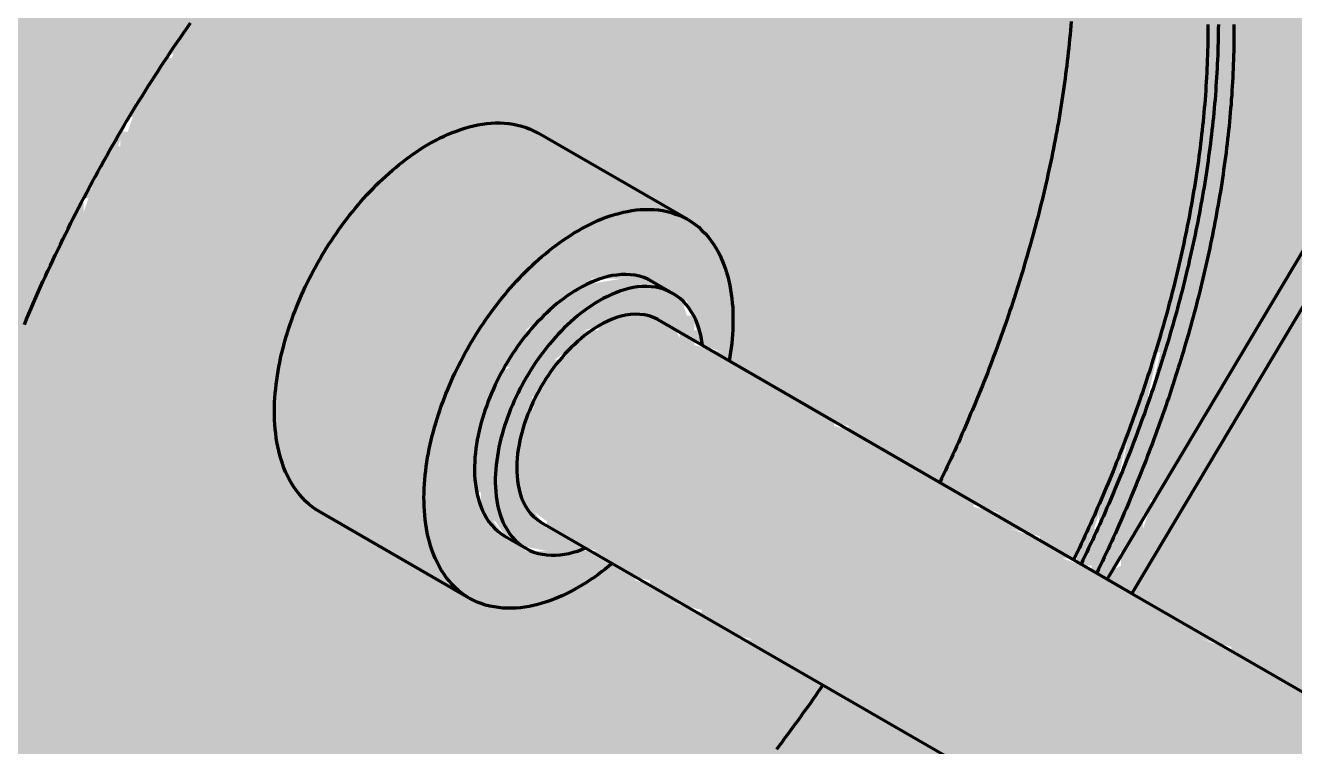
# Model space of a CAD drawing. Header units: millimetres. Extents: x 0 to 420, y 0 to 297.
# Drawn here: x 196.53 to 213.79, y 175.37 to 185.18 of the extents above; entities that cross this region are included whole.
import ezdxf

# ---------------------------------------------------------------- set-up
doc = ezdxf.new("R2010")
doc.units = ezdxf.units.MM
doc.layers.add('01-VISIBLE', color=7, linetype='CONTINUOUS', lineweight=70)
doc.layers.add('13-GRAFICA', color=30, linetype='CONTINUOUS', lineweight=18)

msp = doc.modelspace()

# ---------------------------------------------------------------- hatches: boundary and pattern name
at = {"layer": '13-GRAFICA', "true_color": 0x202020}
h = msp.add_hatch(color=7, dxfattribs=at)
h.dxf.hatch_style = 1
h.paths.add_polyline_path([(188.226, 170.632), (187.826, 172.532), (187.726, 172.532), (187.726, 173.032), (187.626, 173.032), (187.626, 173.432), (187.526, 173.432), (187.526, 177.332), (187.626, 177.332), (187.626, 177.832), (187.726, 177.832), (187.726, 178.332), (187.826, 178.332), (187.826, 178.932), (187.926, 178.932), (187.926, 179.432), (188.026, 179.432), (188.226, 180.932), (188.326, 180.932), (188.326, 181.132), (188.426, 181.132), (188.426, 181.432), (188.526, 181.432), (188.726, 182.332), (188.826, 182.332), (188.826, 182.532), (188.926, 182.532), (189.126, 183.432), (189.226, 183.432), (189.226, 183.632), (189.326, 183.632), (189.526, 184.532), (189.626, 184.532), (189.626, 184.732), (189.726, 184.732), (189.726, 184.932), (189.826, 184.932), (189.826, 185.132), (189.926, 185.132), (190.126, 185.732), (190.326, 185.832), (190.326, 186.032), (190.426, 186.032), (190.426, 186.232), (190.526, 186.232), (190.526, 186.432), (190.626, 186.432), (190.626, 186.632), (190.726, 186.632), (190.926, 187.232), (191.126, 187.332), (191.126, 187.532), (191.226, 187.532), (191.226, 187.732), (191.326, 187.732), (191.526, 188.332), (191.626, 188.332), (191.726, 188.632), (191.926, 188.732), (191.926, 188.932), (192.026, 188.932), (192.026, 189.032), (192.226, 189.132), (192.226, 189.332), (192.526, 189.532), (192.526, 189.732), (192.626, 189.732), (192.726, 190.032), (193.026, 190.232), (193.026, 190.432), (193.326, 190.632), (193.326, 190.832), (193.426, 190.832), (193.526, 191.132), (193.826, 191.332), (193.826, 191.532), (195.326, 192.932), (195.326, 193.132), (195.426, 193.132), (196.826, 194.632), (197.026, 194.632), (197.226, 194.932), (197.426, 194.932), (197.526, 195.132), (197.726, 195.132), (197.926, 195.432), (198.126, 195.432), (198.226, 195.632), (198.426, 195.632), (198.626, 195.932), (198.826, 195.932), (198.926, 196.132), (199.126, 196.132), (199.126, 196.232), (199.226, 196.232), (199.326, 196.432), (199.526, 196.432), (199.626, 196.632), (199.826, 196.632), (199.826, 196.732), (200.026, 196.732), (200.026, 196.832), (200.226, 196.832), (200.226, 196.932), (200.426, 196.932), (200.426, 197.032), (200.726, 197.032), (200.726, 197.132), (200.926, 197.132), (200.926, 197.232), (201.126, 197.232), (201.126, 197.332), (201.326, 197.332), (201.326, 197.432), (201.626, 197.432), (201.626, 197.532), (201.826, 197.532), (201.826, 197.632), (202.026, 197.632), (202.026, 197.732), (202.326, 197.732), (202.326, 197.832), (202.526, 197.832), (202.526, 197.932), (202.726, 197.932), (202.726, 198.032), (204.126, 198.132), (204.126, 198.232), (204.826, 198.232), (204.826, 198.332), (205.526, 198.332), (205.526, 198.432), (205.626, 198.432), (205.626, 198.332), (206.526, 198.232), (206.526, 198.132), (207.426, 198.032), (207.426, 197.932), (207.826, 197.932), (207.826, 197.832), (208.326, 197.732), (208.426, 197.532), (208.626, 197.532), (208.626, 197.432), (209.026, 197.332), (209.126, 197.132), (209.726, 196.932), (209.826, 196.732), (210.426, 196.532), (210.526, 196.332), (210.926, 196.232), (211.026, 196.032), (211.226, 196.032), (211.226, 195.932), (211.626, 195.832), (211.726, 195.632), (212.326, 195.432), (212.526, 195.132), (212.726, 195.132), (212.926, 194.832), (213.126, 194.832), (213.226, 194.632), (213.426, 194.632), (213.626, 194.332), (213.826, 194.332), (214.026, 194.032), (214.326, 193.932), (214.426, 193.532), (214.626, 193.432), (214.626, 193.232), (214.826, 193.132), (214.926, 192.732), (215.126, 192.632), (215.126, 184.132), (215.026, 184.132), (214.926, 183.732), (214.726, 183.632), (214.526, 183.032), (214.326, 182.932), (214.226, 182.532), (214.026, 182.432), (213.926, 182.032), (213.726, 181.932), (213.626, 181.532), (213.426, 181.432), (213.326, 181.032), (213.126, 180.932), (213.026, 180.532), (212.826, 180.432), (212.726, 180.032), (212.526, 179.932), (212.426, 179.532), (212.226, 179.432), (212.126, 179.032), (211.926, 178.932), (211.926, 178.732), (211.826, 178.732), (211.826, 178.532), (211.726, 178.532), (211.726, 178.332), (211.526, 178.232), (211.526, 178.032), (211.426, 178.032), (211.326, 177.732), (211.026, 177.732), (211.026, 177.832), (210.826, 177.832), (210.826, 177.932), (210.926, 177.932), (210.926, 178.132), (211.026, 178.132), (211.026, 178.332), (211.126, 178.332), (211.126, 178.532), (211.226, 178.532), (211.226, 178.732), (211.326, 178.732), (211.326, 179.032), (211.426, 179.032), (211.526, 179.632), (211.626, 179.632), (211.626, 179.832), (211.726, 179.832), (211.726, 180.132), (211.826, 180.132), (212.026, 181.032), (212.126, 181.032), (212.126, 181.232), (212.226, 181.232), (212.226, 181.832), (212.326, 181.832), (212.326, 182.332), (212.426, 182.332), (212.426, 182.832), (212.526, 182.832), (212.526, 183.332), (212.626, 183.332), (212.626, 183.932), (212.726, 183.932), (212.726, 186.432), (212.626, 186.432), (212.626, 186.932), (212.526, 186.932), (212.526, 187.332), (212.426, 187.332), (212.226, 188.532), (212.126, 188.532), (212.126, 188.732), (211.926, 188.832), (211.926, 189.032), (211.826, 189.032), (211.826, 189.232), (211.626, 189.332), (211.626, 189.532), (211.426, 189.632), (211.326, 190.032), (211.226, 190.032), (211.026, 190.332), (210.826, 190.332), (210.626, 190.632), (210.426, 190.632), (210.226, 190.932), (210.026, 190.932), (209.926, 191.132), (209.026, 191.232), (209.026, 191.332), (208.526, 191.332), (208.526, 191.432), (207.626, 191.432), (207.626, 191.332), (206.926, 191.332), (206.926, 191.232), (205.926, 191.132), (205.926, 191.032), (205.726, 191.032), (205.726, 190.932), (205.526, 190.932), (205.526, 190.832), (205.226, 190.832), (205.226, 190.732), (205.026, 190.732), (205.026, 190.632), (204.826, 190.632), (204.826, 190.532), (204.626, 190.532), (204.626, 190.432), (204.326, 190.432), (204.326, 190.332), (203.926, 190.232), (203.926, 190.132), (203.626, 190.032), (203.426, 189.732), (203.226, 189.732), (203.026, 189.432), (202.826, 189.432), (202.826, 189.332), (202.526, 189.232), (202.326, 188.932), (202.126, 188.932), (202.126, 188.832), (199.726, 186.532), (199.726, 186.332), (199.426, 186.132), (199.426, 185.932), (199.226, 185.832), (199.226, 185.632), (198.926, 185.432), (198.926, 185.232), (198.626, 185.032), (198.626, 184.832), (198.426, 184.732), (198.426, 184.532), (198.126, 184.332), (198.126, 184.132), (198.026, 184.132), (198.026, 183.932), (197.926, 183.932), (197.726, 183.332), (197.526, 183.232), (197.526, 183.032), (197.426, 183.032), (197.426, 182.832), (197.326, 182.832), (197.326, 182.632), (197.226, 182.632), (197.226, 182.432), (197.126, 182.432), (197.126, 182.232), (197.026, 182.232), (197.026, 182.032), (196.926, 182.032), (196.926, 181.832), (196.826, 181.832), (196.826, 181.632), (196.726, 181.632), (196.726, 181.432), (196.626, 181.432), (196.626, 181.132), (196.526, 181.132), (196.526, 180.932), (196.426, 180.932), (196.226, 180.032), (196.126, 180.032), (196.126, 179.832), (196.026, 179.832), (196.026, 179.532), (195.926, 179.532), (195.926, 179.232), (195.826, 179.232), (195.826, 178.932), (195.726, 178.932), (195.626, 178.032), (195.526, 178.032), (195.526, 177.532), (195.426, 177.532), (195.426, 176.932), (195.326, 176.932), (195.326, 176.432), (195.226, 176.432), (195.226, 173.332), (195.326, 173.332), (195.326, 172.932), (195.426, 172.932), (195.426, 172.532), (195.526, 172.532), (195.526, 172.132), (195.626, 172.132), (195.726, 171.432), (195.826, 171.432), (195.826, 171.232), (196.026, 171.132), (196.126, 170.732), (196.226, 170.732), (196.326, 170.432), (196.526, 170.332), (196.626, 169.932), (196.726, 169.932), (196.826, 169.732), (197.026, 169.732), (197.126, 169.532), (197.326, 169.532), (197.526, 169.232), (197.726, 169.232), (197.926, 168.932), (198.826, 168.832), (198.826, 168.732), (199.226, 168.732), (199.226, 168.632), (200.426, 168.632), (200.426, 168.732), (201.726, 168.832), (201.726, 168.932), (202.226, 169.032), (202.226, 169.132), (202.426, 169.132), (202.426, 169.232), (202.626, 169.232), (202.626, 169.332), (202.926, 169.332), (202.926, 169.432), (203.126, 169.432), (203.126, 169.532), (203.326, 169.532), (203.326, 169.632), (203.526, 169.632), (203.526, 169.732), (203.826, 169.732), (203.826, 169.832), (204.126, 169.932), (204.326, 170.232), (204.526, 170.232), (204.526, 170.332), (204.826, 170.432), (205.026, 170.732), (205.226, 170.732), (205.226, 170.832), (205.526, 170.932), (205.726, 171.232), (205.926, 171.232), (205.926, 171.332), (208.026, 173.332), (208.026, 173.532), (208.326, 173.732), (208.326, 173.932), (208.526, 174.032), (208.526, 174.232), (208.826, 174.432), (208.826, 174.632), (209.126, 174.832), (209.226, 175.132), (209.526, 175.032), (209.526, 174.932), (209.726, 174.932), (209.826, 174.732), (210.426, 174.532), (210.526, 174.332), (210.926, 174.232), (210.826, 173.932), (210.726, 173.932), (210.826, 173.732), (211.126, 173.632), (211.126, 173.732), (211.326, 173.732), (211.326, 173.832), (211.626, 173.832), (211.726, 173.632), (211.926, 173.632), (211.926, 173.432), (211.626, 173.232), (211.626, 173.032), (211.526, 173.032), (211.526, 172.932), (211.326, 172.832), (211.326, 172.632), (211.026, 172.432), (211.026, 172.232), (210.826, 172.132), (210.826, 171.932), (210.726, 171.932), (210.726, 171.832), (210.526, 171.732), (210.526, 171.532), (210.226, 171.332), (210.226, 171.132), (210.026, 171.032), (210.026, 170.832), (208.226, 169.132), (208.226, 168.932), (208.126, 168.932), (207.026, 167.732), (206.826, 167.732), (206.726, 167.532), (206.526, 167.532), (206.326, 167.232), (206.126, 167.232), (206.026, 167.032), (205.826, 167.032), (205.626, 166.732), (205.426, 166.732), (205.326, 166.532), (205.126, 166.532), (204.926, 166.232), (204.726, 166.232), (204.726, 166.132), (204.626, 166.132), (204.526, 165.932), (204.326, 165.932), (204.226, 165.732), (204.026, 165.732), (204.026, 165.632), (203.826, 165.632), (203.826, 165.532), (203.626, 165.532), (203.626, 165.432), (203.426, 165.432), (203.426, 165.332), (203.126, 165.332), (203.126, 165.232), (202.926, 165.232), (202.926, 165.132), (202.726, 165.132), (202.726, 165.032), (202.426, 165.032), (202.426, 164.932), (202.226, 164.932), (202.226, 164.832), (202.026, 164.832), (202.026, 164.732), (201.826, 164.732), (201.826, 164.632), (201.526, 164.632), (201.526, 164.532), (201.326, 164.532), (201.326, 164.432), (201.126, 164.432), (201.126, 164.332), (200.326, 164.332), (200.326, 164.232), (199.626, 164.232), (199.626, 164.132), (198.926, 164.132), (198.926, 164.032), (197.926, 164.032), (197.926, 164.132), (197.426, 164.132), (197.426, 164.232), (197.026, 164.232), (197.026, 164.332), (196.526, 164.332), (196.526, 164.432), (195.726, 164.532), (195.626, 164.732), (195.426, 164.732), (195.426, 164.832), (195.026, 164.932), (194.926, 165.132), (194.326, 165.332), (194.226, 165.532), (193.826, 165.632), (193.726, 165.832), (193.526, 165.832), (193.526, 165.932), (193.126, 166.032), (193.026, 166.232), (192.426, 166.432), (192.326, 166.632), (191.926, 166.732), (191.826, 166.932), (191.626, 166.932), (191.626, 167.032), (191.426, 167.032), (191.226, 167.332), (191.026, 167.332), (190.826, 167.632), (190.626, 167.632), (190.526, 167.832), (190.326, 167.832), (190.126, 168.132), (189.926, 168.132), (189.826, 168.332), (189.626, 168.332), (189.626, 168.532), (189.426, 168.632), (189.326, 169.032), (189.126, 169.132), (189.126, 169.332), (188.926, 169.432), (188.826, 169.832), (188.626, 169.932), (188.526, 170.332), (188.426, 170.332), (188.326, 170.632)])
at = {"layer": '13-GRAFICA', "true_color": 0xa5a8ac}
h = msp.add_hatch(color=7, dxfattribs=at)
h.dxf.hatch_style = 1
h.paths.add_polyline_path([(197.926, 168.932), (197.926, 169.032), (197.826, 169.032), (197.726, 169.232), (197.526, 169.232), (197.326, 169.532), (197.126, 169.532), (197.026, 169.732), (196.826, 169.732), (196.826, 169.832), (196.626, 169.932), (196.526, 170.332), (196.326, 170.432), (196.326, 170.632), (196.126, 170.732), (196.026, 171.132), (195.926, 171.132), (195.826, 171.432), (195.726, 171.432), (195.626, 172.132), (195.526, 172.132), (195.526, 172.532), (195.426, 172.532), (195.426, 172.932), (195.326, 172.932), (195.326, 173.332), (195.226, 173.332), (195.226, 176.432), (195.326, 176.432), (195.326, 176.932), (195.426, 176.932), (195.426, 177.532), (195.526, 177.532), (195.626, 178.532), (195.726, 178.532), (195.726, 178.932), (195.826, 178.932), (196.026, 179.832), (196.126, 179.832), (196.126, 180.032), (196.226, 180.032), (196.426, 180.932), (196.526, 180.932), (196.526, 181.132), (196.626, 181.132), (196.626, 181.432), (196.726, 181.432), (196.726, 181.632), (196.826, 181.632), (196.826, 181.832), (196.926, 181.832), (196.926, 182.032), (197.026, 182.032), (197.026, 182.232), (197.126, 182.232), (197.126, 182.432), (197.226, 182.432), (197.226, 182.632), (197.326, 182.632), (197.526, 183.232), (197.726, 183.332), (197.726, 183.532), (197.826, 183.532), (197.826, 183.732), (197.926, 183.732), (198.126, 184.332), (198.426, 184.532), (198.426, 184.732), (198.526, 184.732), (198.626, 185.032), (198.926, 185.232), (198.926, 185.432), (199.226, 185.632), (199.226, 185.832), (199.326, 185.832), (199.426, 186.132), (199.726, 186.332), (199.726, 186.532), (199.826, 186.532), (202.126, 188.932), (202.326, 188.932), (202.526, 189.232), (202.726, 189.232), (202.826, 189.432), (203.026, 189.432), (203.226, 189.732), (203.426, 189.732), (203.426, 189.832), (203.526, 189.832), (203.626, 190.032), (203.826, 190.032), (203.926, 190.232), (204.126, 190.232), (204.126, 190.332), (204.326, 190.332), (204.326, 190.432), (204.626, 190.432), (204.626, 190.532), (204.826, 190.532), (204.826, 190.632), (205.026, 190.632), (205.026, 190.732), (205.226, 190.732), (205.226, 190.832), (205.526, 190.832), (205.526, 190.932), (205.726, 190.932), (205.726, 191.032), (205.926, 191.032), (205.926, 191.132), (206.226, 191.132), (206.226, 191.232), (206.926, 191.232), (206.926, 191.332), (207.626, 191.332), (207.626, 191.432), (208.526, 191.432), (208.526, 191.332), (209.026, 191.332), (209.026, 191.232), (209.926, 191.132), (210.026, 190.932), (210.226, 190.932), (210.426, 190.632), (210.626, 190.632), (210.826, 190.332), (211.026, 190.332), (211.026, 190.232), (211.326, 190.032), (211.426, 189.632), (211.626, 189.532), (211.626, 189.332), (211.826, 189.232), (211.926, 188.832), (212.126, 188.732), (212.226, 188.132), (212.326, 188.132), (212.326, 187.732), (212.426, 187.732), (212.426, 187.332), (212.526, 187.332), (212.526, 186.932), (212.626, 186.932), (212.626, 186.432), (212.726, 186.432), (212.726, 183.932), (212.626, 183.932), (212.626, 183.332), (212.526, 183.332), (212.526, 182.832), (212.426, 182.832), (212.426, 182.332), (212.326, 182.332), (212.326, 181.832), (212.226, 181.832), (212.226, 181.232), (212.126, 181.232), (212.126, 181.032), (212.026, 181.032), (212.026, 180.732), (211.926, 180.732), (211.726, 179.832), (211.626, 179.832), (211.626, 179.632), (211.526, 179.632), (211.326, 178.732), (211.226, 178.732), (211.226, 178.532), (211.126, 178.532), (210.926, 177.932), (210.626, 177.932), (210.526, 178.132), (210.326, 178.132), (210.326, 178.232), (209.926, 178.332), (209.826, 178.532), (209.226, 178.732), (209.126, 178.932), (208.726, 179.032), (208.626, 179.232), (208.026, 179.432), (207.926, 179.632), (207.726, 179.632), (207.726, 179.732), (207.326, 179.832), (207.226, 180.032), (206.626, 180.232), (206.526, 180.432), (206.126, 180.532), (206.026, 180.732), (205.726, 180.832), (205.526, 181.432), (205.226, 181.532), (205.226, 181.632), (205.026, 181.632), (205.026, 181.732), (204.726, 181.732), (204.726, 181.832), (204.626, 181.832), (204.626, 181.732), (204.226, 181.732), (204.226, 181.632), (204.026, 181.632), (203.926, 181.432), (203.726, 181.432), (203.726, 181.332), (203.326, 181.032), (203.326, 180.832), (203.126, 180.732), (203.126, 180.532), (203.026, 180.532), (202.926, 180.232), (202.826, 180.232), (202.726, 179.532), (202.626, 179.532), (202.726, 178.532), (202.826, 178.532), (203.126, 178.132), (203.326, 178.132), (203.326, 178.032), (203.626, 178.032), (203.626, 177.932), (203.726, 177.932), (203.726, 178.032), (204.326, 178.032), (204.326, 177.932), (204.526, 177.932), (204.626, 177.732), (204.826, 177.732), (204.826, 177.632), (205.226, 177.532), (205.326, 177.332), (205.926, 177.132), (206.026, 176.932), (206.226, 176.932), (206.226, 176.832), (206.426, 176.832), (206.526, 176.632), (207.126, 176.432), (207.226, 176.232), (207.826, 176.032), (207.926, 175.832), (208.326, 175.732), (208.426, 175.532), (209.026, 175.332), (209.226, 175.032), (209.126, 175.032), (209.126, 174.832), (208.826, 174.632), (208.826, 174.432), (208.526, 174.232), (208.526, 174.032), (208.326, 173.932), (208.326, 173.732), (208.026, 173.532), (208.026, 173.332), (207.926, 173.332), (205.926, 171.232), (205.726, 171.232), (205.526, 170.932), (205.326, 170.932), (205.226, 170.732), (205.026, 170.732), (204.826, 170.432), (204.626, 170.432), (204.526, 170.232), (204.326, 170.232), (204.326, 170.132), (204.226, 170.132), (204.126, 169.932), (203.926, 169.932), (203.826, 169.732), (203.526, 169.732), (203.526, 169.632), (203.326, 169.632), (203.326, 169.532), (203.126, 169.532), (203.126, 169.432), (202.926, 169.432), (202.926, 169.332), (202.626, 169.332), (202.626, 169.232), (202.426, 169.232), (202.426, 169.132), (202.226, 169.132), (202.226, 169.032), (201.926, 169.032), (201.926, 168.932), (201.726, 168.932), (201.726, 168.832), (200.426, 168.732), (200.426, 168.632), (199.226, 168.632), (199.226, 168.732), (198.826, 168.732), (198.826, 168.832)])
at = {"layer": '13-GRAFICA', "true_color": 0xb21820}
h = msp.add_hatch(color=7, dxfattribs=at)
h.dxf.hatch_style = 1
h.paths.add_polyline_path([(211.826, 177.232), (211.726, 177.432), (211.326, 177.532), (211.226, 177.732), (211.426, 177.832), (211.426, 178.032), (211.526, 178.032), (211.526, 178.232), (211.726, 178.332), (211.926, 178.932), (212.126, 179.032), (212.226, 179.432), (212.426, 179.532), (212.526, 179.932), (212.726, 180.032), (212.826, 180.432), (213.026, 180.532), (213.126, 180.932), (213.326, 181.032), (213.426, 181.432), (213.626, 181.532), (213.726, 181.932), (213.926, 182.032), (214.026, 182.432), (214.226, 182.532), (214.326, 182.932), (214.526, 183.032), (214.526, 183.232), (214.626, 183.232), (214.726, 183.632), (214.926, 183.732), (215.026, 184.132), (215.226, 184.232), (215.326, 184.632), (215.626, 184.832), (215.626, 184.532), (215.726, 184.532), (215.726, 176.332), (215.426, 176.232), (215.426, 176.132), (215.226, 176.132), (215.126, 175.932), (214.926, 175.932), (214.926, 175.832), (214.726, 175.832), (214.726, 175.732), (214.426, 175.732), (214.326, 175.932), (213.726, 176.132), (213.626, 176.332), (213.226, 176.432), (213.126, 176.632), (212.926, 176.632), (212.926, 176.732), (212.526, 176.832), (212.426, 177.032), (212.026, 177.132), (212.026, 177.232)])
at = {"layer": '13-GRAFICA', "true_color": 0x787a80}
h = msp.add_hatch(color=7, dxfattribs=at)
h.dxf.hatch_style = 1
h.paths.add_polyline_path([(202.726, 178.832), (202.626, 178.832), (202.626, 179.532), (202.726, 179.532), (202.826, 180.232), (202.926, 180.232), (202.926, 180.432), (203.126, 180.532), (203.126, 180.732), (203.326, 180.832), (203.326, 181.032), (203.426, 181.032), (203.726, 181.432), (203.926, 181.432), (204.026, 181.632), (204.626, 181.732), (204.626, 181.832), (204.726, 181.832), (204.726, 181.732), (205.026, 181.732), (205.026, 181.632), (205.226, 181.632), (205.226, 181.532), (205.426, 181.532), (205.526, 181.232), (205.626, 181.232), (205.626, 181.032), (205.726, 181.032), (205.726, 180.832), (205.426, 180.932), (205.426, 181.032), (205.126, 181.132), (205.126, 181.232), (204.526, 181.232), (204.526, 181.132), (204.126, 181.032), (204.126, 180.932), (203.726, 180.632), (203.726, 180.432), (203.526, 180.332), (203.526, 180.132), (203.426, 180.132), (203.426, 179.932), (203.326, 179.932), (203.326, 179.632), (203.226, 179.632), (203.226, 178.732), (203.326, 178.732), (203.626, 178.332), (203.826, 178.332), (203.926, 178.132), (204.126, 178.132), (204.126, 178.032), (203.726, 178.032), (203.726, 177.932), (203.626, 177.932), (203.626, 178.032), (203.126, 178.132), (202.926, 178.432), (202.726, 178.532)])
at = {"layer": '13-GRAFICA', "true_color": 0xb21820}
h = msp.add_hatch(color=7, dxfattribs=at)
h.dxf.hatch_style = 1
h.paths.add_polyline_path([(204.326, 177.932), (204.326, 178.032), (203.926, 178.132), (203.826, 178.332), (203.626, 178.332), (203.626, 178.432), (203.226, 178.732), (203.226, 179.632), (203.326, 179.632), (203.326, 179.932), (203.426, 179.932), (203.526, 180.332), (203.726, 180.432), (203.726, 180.632), (203.826, 180.632), (204.126, 181.032), (204.326, 181.032), (204.326, 181.132), (204.526, 181.132), (204.526, 181.232), (205.126, 181.232), (205.126, 181.132), (205.326, 181.132), (205.426, 180.932), (205.626, 180.932), (205.626, 180.832), (206.026, 180.732), (206.126, 180.532), (206.526, 180.432), (206.626, 180.232), (207.226, 180.032), (207.326, 179.832), (207.526, 179.832), (207.526, 179.732), (207.926, 179.632), (208.026, 179.432), (208.626, 179.232), (208.726, 179.032), (209.126, 178.932), (209.226, 178.732), (209.426, 178.732), (209.426, 178.632), (209.826, 178.532), (209.926, 178.332), (210.526, 178.132), (210.626, 177.932), (211.226, 177.732), (211.326, 177.532), (211.726, 177.432), (211.826, 177.232), (212.026, 177.232), (212.026, 177.132), (212.426, 177.032), (212.526, 176.832), (213.126, 176.632), (213.226, 176.432), (213.626, 176.332), (213.726, 176.132), (213.926, 176.132), (213.926, 176.032), (214.326, 175.932), (214.426, 175.732), (215.026, 175.532), (215.126, 175.332), (215.726, 175.132), (215.826, 174.932), (216.226, 174.832), (216.326, 174.632), (216.526, 174.632), (216.526, 174.532), (216.926, 174.432), (217.026, 174.232), (217.626, 174.032), (217.726, 173.832), (218.326, 173.632), (218.426, 173.432), (218.826, 173.332), (218.926, 173.132), (219.126, 173.132), (219.126, 173.032), (219.526, 172.932), (219.626, 172.732), (220.226, 172.532), (220.326, 172.332), (220.926, 172.132), (221.026, 171.932), (221.426, 171.832), (221.526, 171.632), (221.726, 171.632), (221.726, 171.532), (222.126, 171.432), (222.226, 171.232), (222.826, 171.032), (222.926, 170.832), (223.326, 170.732), (223.426, 170.532), (224.026, 170.332), (224.126, 170.132), (224.526, 170.032), (224.526, 169.832), (224.426, 169.832), (224.426, 169.632), (224.226, 169.532), (224.226, 169.332), (224.126, 169.332), (224.126, 169.132), (224.026, 169.132), (223.826, 168.532), (223.626, 168.432), (223.626, 168.232), (223.526, 168.232), (223.526, 168.032), (223.426, 168.032), (223.426, 167.832), (223.326, 167.832), (223.126, 167.232), (222.826, 167.232), (222.726, 167.432), (222.126, 167.632), (222.026, 167.832), (221.826, 167.832), (221.826, 167.932), (221.426, 168.032), (221.326, 168.232), (220.726, 168.432), (220.626, 168.632), (220.226, 168.732), (220.126, 168.932), (219.526, 169.132), (219.426, 169.332), (218.826, 169.532), (218.726, 169.732), (218.126, 169.932), (218.026, 170.132), (217.626, 170.232), (217.526, 170.432), (216.926, 170.632), (216.826, 170.832), (216.226, 171.032), (216.126, 171.232), (215.726, 171.332), (215.626, 171.532), (215.026, 171.732), (214.926, 171.932), (214.326, 172.132), (214.226, 172.332), (213.626, 172.532), (213.526, 172.732), (213.126, 172.832), (213.026, 173.032), (212.426, 173.232), (212.326, 173.432), (211.726, 173.632), (211.626, 173.832), (211.026, 174.032), (210.926, 174.232), (210.526, 174.332), (210.426, 174.532), (209.826, 174.732), (209.726, 174.932), (209.126, 175.132), (209.026, 175.332), (208.426, 175.532), (208.326, 175.732), (207.926, 175.832), (207.826, 176.032), (207.226, 176.232), (207.126, 176.432), (206.526, 176.632), (206.426, 176.832), (206.026, 176.932), (205.926, 177.132), (205.726, 177.132), (205.726, 177.232), (205.326, 177.332), (205.226, 177.532), (205.026, 177.532), (205.026, 177.632), (204.626, 177.732), (204.526, 177.932)])

# ---------------------------------------------------------------- linework, layer by layer
at = {"layer": '01-VISIBLE'}
for p, q in [((215.472, 184.752), (211.239, 177.649)), ((215.707, 184.389), (211.575, 177.455)), ((205.537, 182.537), (203.505, 183.711)), ((205.052, 181.697), (205.335, 181.534)), ((205.129, 181.177), (211.239, 177.649)), ((202.567, 177.393), (200.535, 178.567)), ((203.542, 178.427), (222.97, 167.21)), ((203.052, 178.233), (203.335, 178.07)), ((211.239, 177.649), (211.575, 177.455)), ((211.575, 177.455), (224.558, 169.959))]:
    msp.add_line(p, q, dxfattribs=at)
for points in [[(196.52, 181.112), (196.551, 181.185), (196.582, 181.258), (196.613, 181.331), (196.645, 181.404), (196.676, 181.477), (196.708, 181.55), (196.741, 181.622), (196.773, 181.695), (196.806, 181.767), (196.839, 181.839), (196.873, 181.911), (196.906, 181.983), (196.94, 182.055), (196.974, 182.127), (197.009, 182.199), (197.044, 182.27), (197.079, 182.341), (197.114, 182.413), (197.149, 182.484), (197.185, 182.555), (197.221, 182.625), (197.257, 182.696), (197.294, 182.767), (197.331, 182.837), (197.368, 182.907), (197.405, 182.977), (197.443, 183.047), (197.481, 183.117), (197.519, 183.187), (197.557, 183.257), (197.596, 183.326), (197.634, 183.395), (197.673, 183.465), (197.713, 183.534), (197.752, 183.602), (197.792, 183.671), (197.832, 183.74), (197.873, 183.808), (197.913, 183.877), (197.954, 183.945), (197.995, 184.013), (198.037, 184.081), (198.078, 184.148), (198.12, 184.216), (198.162, 184.283), (198.204, 184.35), (198.247, 184.418), (198.29, 184.484), (198.333, 184.551), (198.376, 184.618), (198.42, 184.684), (198.464, 184.751), (198.508, 184.817), (198.552, 184.883), (198.596, 184.948), (198.641, 185.014), (198.686, 185.08), (198.732, 185.145), (198.777, 185.21)], [(210.749, 185.231), (210.744, 185.171), (210.739, 185.111), (210.734, 185.051), (210.728, 184.991), (210.722, 184.931), (210.716, 184.872), (210.71, 184.812), (210.703, 184.752), (210.696, 184.692), (210.689, 184.633), (210.682, 184.573), (210.674, 184.513), (210.666, 184.454), (210.658, 184.394), (210.65, 184.335), (210.641, 184.275), (210.633, 184.216), (210.623, 184.156), (210.614, 184.097), (210.605, 184.037), (210.595, 183.978), (210.585, 183.919), (210.575, 183.86), (210.564, 183.8), (210.553, 183.741), (210.542, 183.682), (210.531, 183.623), (210.52, 183.564), (210.508, 183.505), (210.497, 183.446), (210.485, 183.387), (210.472, 183.328), (210.46, 183.269), (210.447, 183.211), (210.434, 183.152), (210.421, 183.093), (210.408, 183.035), (210.394, 182.976), (210.381, 182.917), (210.367, 182.859), (210.353, 182.801), (210.338, 182.742), (210.324, 182.684), (210.309, 182.626), (210.294, 182.567), (210.279, 182.509), (210.264, 182.451), (210.248, 182.393), (210.232, 182.335), (210.216, 182.277), (210.2, 182.219), (210.184, 182.161), (210.167, 182.103), (210.151, 182.045), (210.134, 181.988), (210.117, 181.93), (210.1, 181.873), (210.082, 181.815), (210.065, 181.757), (210.047, 181.7), (210.029, 181.643), (210.011, 181.585), (209.992, 181.528), (209.974, 181.471), (209.955, 181.414), (209.936, 181.357), (209.917, 181.3), (209.898, 181.243), (209.878, 181.186), (209.859, 181.129), (209.839, 181.072), (209.819, 181.016), (209.799, 180.959), (209.778, 180.902), (209.758, 180.846), (209.737, 180.789), (209.716, 180.733), (209.695, 180.677), (209.674, 180.62), (209.653, 180.564), (209.631, 180.508), (209.61, 180.452), (209.588, 180.396), (209.566, 180.34), (209.543, 180.284), (209.521, 180.228), (209.499, 180.173), (209.476, 180.117), (209.453, 180.061), (209.43, 180.006), (209.407, 179.95), (209.383, 179.895), (209.36, 179.839), (209.336, 179.784), (209.312, 179.729), (209.288, 179.674), (209.264, 179.619), (209.24, 179.564), (209.216, 179.509), (209.191, 179.454), (209.166, 179.399), (209.141, 179.345), (209.116, 179.29), (209.091, 179.235), (209.065, 179.181), (209.04, 179.126), (209.014, 179.072), (208.988, 179.018), (208.962, 178.964)], [(212.608, 185.19), (212.608, 185.13), (212.608, 185.07), (212.608, 185.01), (212.607, 184.95), (212.606, 184.89), (212.604, 184.83), (212.602, 184.77), (212.6, 184.71), (212.598, 184.65), (212.595, 184.59), (212.592, 184.53), (212.589, 184.47), (212.586, 184.41), (212.582, 184.35), (212.578, 184.29), (212.574, 184.23), (212.569, 184.171), (212.564, 184.111), (212.559, 184.051), (212.554, 183.991), (212.548, 183.931), (212.542, 183.872), (212.536, 183.812), (212.53, 183.752), (212.523, 183.692), (212.516, 183.633), (212.509, 183.573), (212.502, 183.514), (212.494, 183.454), (212.486, 183.395), (212.478, 183.335), (212.47, 183.276), (212.461, 183.216), (212.452, 183.157), (212.443, 183.097), (212.434, 183.038), (212.424, 182.979), (212.414, 182.92), (212.404, 182.86), (212.394, 182.801), (212.384, 182.742), (212.373, 182.683), (212.362, 182.624), (212.351, 182.565), (212.339, 182.506), (212.328, 182.447), (212.316, 182.388), (212.304, 182.329), (212.292, 182.271), (212.279, 182.212), (212.267, 182.153), (212.254, 182.095), (212.241, 182.036), (212.227, 181.977), (212.214, 181.919), (212.2, 181.861), (212.186, 181.802), (212.172, 181.744), (212.158, 181.685), (212.143, 181.627), (212.128, 181.569), (212.114, 181.511), (212.098, 181.453), (212.083, 181.395), (212.068, 181.337), (212.052, 181.279), (212.036, 181.221), (212.02, 181.163), (212.003, 181.105), (211.987, 181.047), (211.97, 180.99), (211.953, 180.932), (211.936, 180.875), (211.919, 180.817), (211.902, 180.76), (211.884, 180.702), (211.866, 180.645), (211.848, 180.588), (211.83, 180.53), (211.812, 180.473), (211.793, 180.416), (211.775, 180.359), (211.756, 180.302), (211.737, 180.245), (211.717, 180.188), (211.698, 180.131), (211.678, 180.075), (211.658, 180.018), (211.639, 179.961), (211.618, 179.905), (211.598, 179.848), (211.578, 179.792), (211.557, 179.735), (211.536, 179.679), (211.515, 179.623), (211.494, 179.567), (211.473, 179.511), (211.451, 179.455), (211.429, 179.399), (211.408, 179.343), (211.386, 179.287), (211.363, 179.231), (211.341, 179.175), (211.319, 179.12), (211.296, 179.064), (211.273, 179.008), (211.25, 178.953), (211.227, 178.898), (211.204, 178.842), (211.18, 178.787), (211.157, 178.732), (211.133, 178.677), (211.109, 178.622), (211.085, 178.567), (211.06, 178.512), (211.036, 178.457), (211.011, 178.402), (210.987, 178.347), (210.962, 178.293), (210.937, 178.238), (210.911, 178.184), (210.886, 178.129), (210.861, 178.075), (210.835, 178.021), (210.809, 177.966), (210.783, 177.912)], [(212.75, 185.19), (212.749, 185.13), (212.749, 185.07), (212.748, 185.01), (212.747, 184.95), (212.745, 184.89), (212.743, 184.83), (212.741, 184.77), (212.739, 184.71), (212.736, 184.65), (212.733, 184.59), (212.73, 184.53), (212.726, 184.47), (212.722, 184.41), (212.718, 184.35), (212.714, 184.29), (212.709, 184.23), (212.705, 184.17), (212.699, 184.11), (212.694, 184.05), (212.688, 183.99), (212.683, 183.931), (212.676, 183.871), (212.67, 183.811), (212.663, 183.751), (212.656, 183.692), (212.649, 183.632), (212.642, 183.572), (212.634, 183.513), (212.626, 183.453), (212.618, 183.394), (212.61, 183.334), (212.601, 183.275), (212.592, 183.215), (212.583, 183.156), (212.574, 183.097), (212.565, 183.037), (212.555, 182.978), (212.545, 182.919), (212.535, 182.86), (212.524, 182.8), (212.514, 182.741), (212.503, 182.682), (212.492, 182.623), (212.48, 182.564), (212.469, 182.505), (212.457, 182.446), (212.445, 182.387), (212.433, 182.328), (212.42, 182.27), (212.408, 182.211), (212.395, 182.152), (212.382, 182.094), (212.369, 182.035), (212.355, 181.976), (212.342, 181.918), (212.328, 181.859), (212.314, 181.801), (212.3, 181.743), (212.285, 181.684), (212.271, 181.626), (212.256, 181.568), (212.241, 181.51), (212.225, 181.452), (212.21, 181.393), (212.194, 181.335), (212.179, 181.277), (212.163, 181.22), (212.146, 181.162), (212.13, 181.104), (212.114, 181.046), (212.097, 180.988), (212.08, 180.931), (212.063, 180.873), (212.045, 180.816), (212.028, 180.758), (212.01, 180.701), (211.992, 180.643), (211.974, 180.586), (211.956, 180.529), (211.938, 180.472), (211.919, 180.414), (211.9, 180.357), (211.882, 180.3), (211.862, 180.243), (211.843, 180.186), (211.824, 180.13), (211.804, 180.073), (211.784, 180.016), (211.764, 179.959), (211.744, 179.903), (211.724, 179.846), (211.703, 179.79), (211.683, 179.733), (211.662, 179.677), (211.641, 179.621), (211.62, 179.564), (211.598, 179.508), (211.577, 179.452), (211.555, 179.396), (211.533, 179.34), (211.511, 179.284), (211.489, 179.228), (211.467, 179.173), (211.445, 179.117), (211.422, 179.061), (211.399, 179.006), (211.376, 178.95), (211.353, 178.895), (211.33, 178.839), (211.306, 178.784), (211.283, 178.729), (211.259, 178.674), (211.235, 178.618), (211.211, 178.563), (211.187, 178.508), (211.162, 178.453), (211.138, 178.399), (211.113, 178.344), (211.088, 178.289), (211.063, 178.235), (211.038, 178.18), (211.013, 178.126), (210.987, 178.071), (210.962, 178.017), (210.936, 177.962), (210.91, 177.908), (210.884, 177.854)], [(212.962, 185.189), (212.962, 185.129), (212.962, 185.069), (212.962, 185.009), (212.961, 184.949), (212.96, 184.889), (212.959, 184.828), (212.957, 184.768), (212.955, 184.708), (212.953, 184.648), (212.951, 184.588), (212.948, 184.528), (212.945, 184.468), (212.942, 184.408), (212.938, 184.348), (212.935, 184.288), (212.931, 184.228), (212.926, 184.168), (212.922, 184.108), (212.917, 184.049), (212.912, 183.989), (212.906, 183.929), (212.901, 183.869), (212.895, 183.809), (212.889, 183.749), (212.882, 183.69), (212.876, 183.63), (212.869, 183.57), (212.862, 183.511), (212.854, 183.451), (212.846, 183.391), (212.839, 183.332), (212.83, 183.272), (212.822, 183.213), (212.814, 183.153), (212.805, 183.094), (212.796, 183.034), (212.786, 182.975), (212.777, 182.916), (212.767, 182.856), (212.757, 182.797), (212.747, 182.738), (212.736, 182.679), (212.726, 182.62), (212.715, 182.56), (212.704, 182.501), (212.693, 182.442), (212.681, 182.383), (212.669, 182.324), (212.657, 182.266), (212.645, 182.207), (212.633, 182.148), (212.62, 182.089), (212.607, 182.03), (212.594, 181.972), (212.581, 181.913), (212.568, 181.855), (212.554, 181.796), (212.54, 181.738), (212.526, 181.679), (212.512, 181.621), (212.497, 181.562), (212.483, 181.504), (212.468, 181.446), (212.453, 181.388), (212.438, 181.33), (212.422, 181.272), (212.407, 181.214), (212.391, 181.156), (212.375, 181.098), (212.359, 181.04), (212.342, 180.982), (212.326, 180.924), (212.309, 180.866), (212.292, 180.809), (212.275, 180.751), (212.258, 180.694), (212.24, 180.636), (212.223, 180.579), (212.205, 180.521), (212.187, 180.464), (212.168, 180.407), (212.15, 180.35), (212.132, 180.292), (212.113, 180.235), (212.094, 180.178), (212.075, 180.121), (212.055, 180.064), (212.036, 180.008), (212.016, 179.951), (211.997, 179.894), (211.977, 179.837), (211.956, 179.781), (211.936, 179.724), (211.916, 179.668), (211.895, 179.611), (211.874, 179.555), (211.853, 179.499), (211.832, 179.442), (211.811, 179.386), (211.789, 179.33), (211.768, 179.274), (211.746, 179.218), (211.724, 179.162), (211.702, 179.106), (211.679, 179.05), (211.657, 178.995), (211.634, 178.939), (211.611, 178.883), (211.588, 178.828), (211.565, 178.772), (211.542, 178.717), (211.518, 178.662), (211.495, 178.606), (211.471, 178.551), (211.447, 178.496), (211.423, 178.441), (211.399, 178.386), (211.374, 178.331), (211.35, 178.276), (211.325, 178.221), (211.3, 178.167), (211.275, 178.112), (211.25, 178.058), (211.225, 178.003), (211.199, 177.949), (211.174, 177.894), (211.148, 177.84), (211.122, 177.786), (211.096, 177.732)], [(200.535, 178.567), (200.483, 178.599), (200.434, 178.633), (200.387, 178.671), (200.342, 178.712), (200.299, 178.755), (200.259, 178.8), (200.222, 178.847), (200.187, 178.897), (200.154, 178.947), (200.124, 179), (200.097, 179.054), (200.071, 179.108), (200.048, 179.164), (200.027, 179.221), (200.009, 179.278), (199.992, 179.336), (199.977, 179.395), (199.964, 179.454), (199.953, 179.513), (199.944, 179.573), (199.936, 179.633), (199.93, 179.693), (199.925, 179.753), (199.922, 179.814), (199.92, 179.874), (199.919, 179.934), (199.92, 179.995), (199.922, 180.055), (199.926, 180.116), (199.93, 180.176), (199.936, 180.236), (199.942, 180.296), (199.95, 180.356), (199.959, 180.416), (199.968, 180.475), (199.979, 180.535), (199.991, 180.594), (200.003, 180.653), (200.017, 180.712), (200.031, 180.771), (200.046, 180.829), (200.062, 180.887), (200.079, 180.946), (200.096, 181.003), (200.115, 181.061), (200.134, 181.118), (200.154, 181.175), (200.174, 181.232), (200.196, 181.289), (200.218, 181.345), (200.241, 181.401), (200.264, 181.456), (200.288, 181.512), (200.313, 181.567), (200.338, 181.622), (200.364, 181.676), (200.391, 181.73), (200.419, 181.784), (200.447, 181.838), (200.475, 181.891), (200.505, 181.944), (200.535, 181.996), (200.565, 182.048), (200.596, 182.1), (200.628, 182.152), (200.66, 182.203), (200.693, 182.253), (200.727, 182.304), (200.761, 182.353), (200.796, 182.403), (200.831, 182.452), (200.867, 182.5), (200.903, 182.549), (200.94, 182.596), (200.978, 182.643), (201.016, 182.69), (201.055, 182.736), (201.095, 182.782), (201.135, 182.827), (201.175, 182.872), (201.217, 182.916), (201.259, 182.96), (201.301, 183.003), (201.344, 183.045), (201.388, 183.087), (201.432, 183.128), (201.477, 183.168), (201.522, 183.208), (201.569, 183.247), (201.615, 183.285), (201.663, 183.323), (201.711, 183.359), (201.76, 183.395), (201.809, 183.43), (201.859, 183.464), (201.909, 183.497), (201.961, 183.529), (202.013, 183.56), (202.065, 183.59), (202.118, 183.618), (202.172, 183.646), (202.227, 183.672), (202.282, 183.696), (202.338, 183.72), (202.394, 183.741), (202.451, 183.761), (202.509, 183.78), (202.567, 183.796), (202.625, 183.811), (202.684, 183.823), (202.744, 183.833), (202.804, 183.841), (202.864, 183.847), (202.924, 183.85), (202.985, 183.85), (203.045, 183.847), (203.105, 183.842), (203.165, 183.833), (203.224, 183.821), (203.283, 183.805), (203.34, 183.787), (203.396, 183.765), (203.451, 183.74), (203.505, 183.711)], [(202.567, 177.393), (202.516, 177.425), (202.467, 177.46), (202.42, 177.497), (202.375, 177.538), (202.332, 177.581), (202.292, 177.626), (202.255, 177.674), (202.22, 177.723), (202.187, 177.774), (202.157, 177.826), (202.13, 177.88), (202.104, 177.935), (202.081, 177.991), (202.06, 178.047), (202.042, 178.105), (202.025, 178.163), (202.01, 178.221), (201.997, 178.28), (201.986, 178.34), (201.977, 178.399), (201.969, 178.459), (201.963, 178.519), (201.958, 178.58), (201.955, 178.64), (201.953, 178.7), (201.952, 178.761), (201.953, 178.821), (201.955, 178.881), (201.958, 178.942), (201.963, 179.002), (201.968, 179.062), (201.975, 179.122), (201.983, 179.182), (201.992, 179.242), (202.001, 179.302), (202.012, 179.361), (202.024, 179.42), (202.036, 179.479), (202.05, 179.538), (202.064, 179.597), (202.079, 179.655), (202.095, 179.714), (202.112, 179.772), (202.129, 179.83), (202.148, 179.887), (202.167, 179.944), (202.187, 180.002), (202.207, 180.058), (202.229, 180.115), (202.251, 180.171), (202.274, 180.227), (202.297, 180.283), (202.321, 180.338), (202.346, 180.393), (202.371, 180.448), (202.397, 180.502), (202.424, 180.557), (202.452, 180.61), (202.48, 180.664), (202.508, 180.717), (202.538, 180.77), (202.567, 180.823), (202.598, 180.875), (202.629, 180.926), (202.661, 180.978), (202.693, 181.029), (202.726, 181.08), (202.76, 181.13), (202.794, 181.18), (202.828, 181.229), (202.864, 181.278), (202.9, 181.327), (202.936, 181.375), (202.973, 181.423), (203.011, 181.47), (203.049, 181.516), (203.088, 181.563), (203.128, 181.608), (203.168, 181.654), (203.208, 181.698), (203.25, 181.742), (203.291, 181.786), (203.334, 181.829), (203.377, 181.871), (203.421, 181.913), (203.465, 181.954), (203.51, 181.995), (203.555, 182.034), (203.602, 182.073), (203.648, 182.112), (203.696, 182.149), (203.744, 182.186), (203.792, 182.221), (203.842, 182.256), (203.892, 182.29), (203.942, 182.323), (203.994, 182.355), (204.046, 182.386), (204.098, 182.416), (204.151, 182.445), (204.205, 182.472), (204.26, 182.498), (204.315, 182.523), (204.371, 182.546), (204.427, 182.568), (204.484, 182.588), (204.542, 182.606), (204.6, 182.622), (204.658, 182.637), (204.717, 182.649), (204.777, 182.66), (204.837, 182.668), (204.897, 182.673), (204.957, 182.676), (205.018, 182.676), (205.078, 182.673), (205.138, 182.668), (205.198, 182.659), (205.257, 182.647), (205.316, 182.632), (205.373, 182.613), (205.429, 182.591), (205.484, 182.566), (205.537, 182.537)], [(205.537, 182.537), (205.589, 182.505), (205.639, 182.47), (205.686, 182.432), (205.731, 182.391), (205.774, 182.348), (205.814, 182.302), (205.852, 182.255), (205.887, 182.205), (205.919, 182.154), (205.949, 182.101), (205.977, 182.047), (206.002, 181.991), (206.025, 181.935), (206.046, 181.878), (206.065, 181.82), (206.082, 181.762), (206.096, 181.703), (206.109, 181.643), (206.12, 181.583), (206.129, 181.523), (206.137, 181.463), (206.143, 181.403), (206.148, 181.342), (206.151, 181.281), (206.152, 181.22), (206.152, 181.16), (206.151, 181.099), (206.149, 181.038), (206.146, 180.977), (206.141, 180.917), (206.135, 180.856), (206.128, 180.796), (206.12, 180.735), (206.111, 180.675), (206.101, 180.615)], [(205.052, 181.697), (204.997, 181.726), (204.94, 181.749), (204.881, 181.767), (204.82, 181.78), (204.759, 181.788), (204.697, 181.791), (204.635, 181.79), (204.574, 181.784), (204.512, 181.775), (204.452, 181.762), (204.392, 181.746), (204.333, 181.728), (204.275, 181.706), (204.218, 181.682), (204.162, 181.656), (204.107, 181.628), (204.052, 181.598)], [(204.052, 181.598), (204.001, 181.567), (203.95, 181.534), (203.9, 181.5), (203.851, 181.465), (203.803, 181.428), (203.755, 181.39), (203.709, 181.351), (203.664, 181.311), (203.62, 181.27), (203.576, 181.228), (203.534, 181.185), (203.492, 181.141), (203.451, 181.096), (203.411, 181.051), (203.372, 181.004), (203.334, 180.957), (203.297, 180.91), (203.261, 180.861), (203.225, 180.812), (203.191, 180.763), (203.157, 180.712), (203.124, 180.662), (203.093, 180.61), (203.062, 180.558), (203.032, 180.506), (203.002, 180.453), (202.974, 180.399), (202.947, 180.345), (202.921, 180.291), (202.895, 180.236), (202.871, 180.18), (202.848, 180.125), (202.825, 180.068), (202.804, 180.012), (202.784, 179.955), (202.765, 179.897), (202.747, 179.84), (202.73, 179.781), (202.715, 179.723), (202.701, 179.664), (202.688, 179.605), (202.676, 179.546), (202.666, 179.486), (202.657, 179.426), (202.65, 179.366), (202.644, 179.306), (202.641, 179.246), (202.639, 179.185), (202.638, 179.125), (202.64, 179.064), (202.644, 179.004), (202.65, 178.944), (202.659, 178.884), (202.67, 178.824), (202.683, 178.765), (202.7, 178.707), (202.72, 178.65), (202.742, 178.594), (202.768, 178.539), (202.798, 178.487), (202.831, 178.436), (202.869, 178.388), (202.909, 178.344), (202.954, 178.303), (203.001, 178.266), (203.052, 178.233)], [(205.335, 181.534), (205.28, 181.562), (205.223, 181.586), (205.164, 181.604), (205.103, 181.617), (205.042, 181.624), (204.98, 181.628), (204.918, 181.626), (204.856, 181.621), (204.795, 181.612), (204.735, 181.599), (204.675, 181.583), (204.616, 181.564), (204.558, 181.543), (204.501, 181.519), (204.445, 181.493), (204.389, 181.465), (204.335, 181.435)], [(205.737, 180.826), (205.729, 180.885), (205.718, 180.945), (205.704, 181.003), (205.687, 181.061), (205.668, 181.118), (205.645, 181.174), (205.619, 181.229), (205.589, 181.281), (205.556, 181.331), (205.519, 181.379), (205.478, 181.424), (205.434, 181.465), (205.386, 181.501), (205.335, 181.534)], [(204.335, 181.435), (204.283, 181.404), (204.232, 181.371), (204.182, 181.337), (204.133, 181.302), (204.085, 181.265), (204.038, 181.227), (203.992, 181.188), (203.947, 181.148), (203.902, 181.107), (203.859, 181.065), (203.817, 181.022), (203.775, 180.978), (203.734, 180.933), (203.694, 180.887), (203.655, 180.841), (203.617, 180.794), (203.58, 180.746), (203.544, 180.698), (203.508, 180.649), (203.474, 180.599), (203.44, 180.549), (203.407, 180.498), (203.375, 180.447), (203.344, 180.395), (203.314, 180.342), (203.285, 180.289), (203.257, 180.236), (203.23, 180.182), (203.203, 180.128), (203.178, 180.073), (203.154, 180.017), (203.13, 179.961), (203.108, 179.905), (203.087, 179.849), (203.067, 179.791), (203.048, 179.734), (203.03, 179.676), (203.013, 179.618), (202.998, 179.56), (202.983, 179.501), (202.97, 179.442), (202.959, 179.382), (202.949, 179.323), (202.94, 179.263), (202.933, 179.203), (202.927, 179.143), (202.923, 179.082), (202.921, 179.022), (202.921, 178.961), (202.923, 178.901), (202.927, 178.841), (202.933, 178.78), (202.942, 178.72), (202.953, 178.661), (202.966, 178.602), (202.983, 178.544), (203.002, 178.487), (203.025, 178.431), (203.051, 178.376), (203.081, 178.323), (203.114, 178.273), (203.151, 178.225), (203.192, 178.18), (203.237, 178.139), (203.284, 178.102), (203.335, 178.07)], [(205.129, 181.177), (205.072, 181.205), (205.011, 181.227), (204.949, 181.242), (204.885, 181.249), (204.821, 181.251), (204.757, 181.247), (204.693, 181.237), (204.63, 181.223), (204.569, 181.205), (204.508, 181.183), (204.449, 181.157), (204.392, 181.129), (204.335, 181.098)], [(204.335, 181.098), (204.283, 181.067), (204.232, 181.033), (204.183, 180.998), (204.134, 180.961), (204.087, 180.922), (204.041, 180.883), (203.996, 180.841), (203.952, 180.799), (203.909, 180.755), (203.868, 180.711), (203.828, 180.665), (203.789, 180.618), (203.75, 180.571), (203.714, 180.522), (203.678, 180.473), (203.643, 180.423), (203.61, 180.372), (203.577, 180.32), (203.546, 180.268), (203.516, 180.215), (203.487, 180.161), (203.459, 180.107), (203.433, 180.052), (203.408, 179.997), (203.384, 179.94), (203.361, 179.884), (203.34, 179.827), (203.32, 179.769), (203.302, 179.711), (203.285, 179.652), (203.27, 179.594), (203.256, 179.534), (203.244, 179.474), (203.234, 179.414), (203.225, 179.354), (203.219, 179.293), (203.215, 179.233), (203.213, 179.172), (203.213, 179.111), (203.217, 179.05), (203.222, 178.989), (203.231, 178.929), (203.244, 178.869), (203.26, 178.81), (203.279, 178.753), (203.303, 178.697), (203.331, 178.643), (203.364, 178.591), (203.402, 178.543), (203.444, 178.499), (203.491, 178.46), (203.542, 178.427)], [(203.335, 178.07), (203.389, 178.042), (203.445, 178.019), (203.502, 178.001), (203.561, 177.988), (203.621, 177.98), (203.681, 177.976), (203.741, 177.977), (203.802, 177.982), (203.861, 177.99), (203.921, 178.001), (203.979, 178.016), (204.037, 178.033), (204.094, 178.053), (204.15, 178.076)], [(204.514, 177.866), (204.465, 177.826), (204.416, 177.787), (204.366, 177.749), (204.316, 177.711), (204.264, 177.675), (204.212, 177.64), (204.16, 177.605), (204.106, 177.572), (204.052, 177.54)], [(204.052, 177.54), (204, 177.511), (203.947, 177.482), (203.893, 177.455), (203.839, 177.43), (203.784, 177.405), (203.729, 177.382), (203.672, 177.361), (203.616, 177.341), (203.558, 177.323), (203.5, 177.307), (203.442, 177.292), (203.383, 177.28), (203.324, 177.27), (203.264, 177.262), (203.205, 177.257), (203.144, 177.254), (203.084, 177.254), (203.024, 177.257), (202.965, 177.263), (202.905, 177.272), (202.846, 177.284), (202.788, 177.299), (202.731, 177.318), (202.675, 177.339), (202.62, 177.365), (202.567, 177.393)], [(207.375, 176.214), (207.341, 176.164), (207.307, 176.115), (207.272, 176.065), (207.238, 176.016), (207.204, 175.966), (207.169, 175.917), (207.134, 175.868), (207.099, 175.819), (207.064, 175.77), (207.029, 175.721), (206.993, 175.673), (206.958, 175.624), (206.922, 175.576), (206.886, 175.527), (206.85, 175.479), (206.814, 175.431), (206.778, 175.383), (206.742, 175.335)]]:
    msp.add_lwpolyline(points, dxfattribs=at)

doc.saveas('drawing.dxf')
